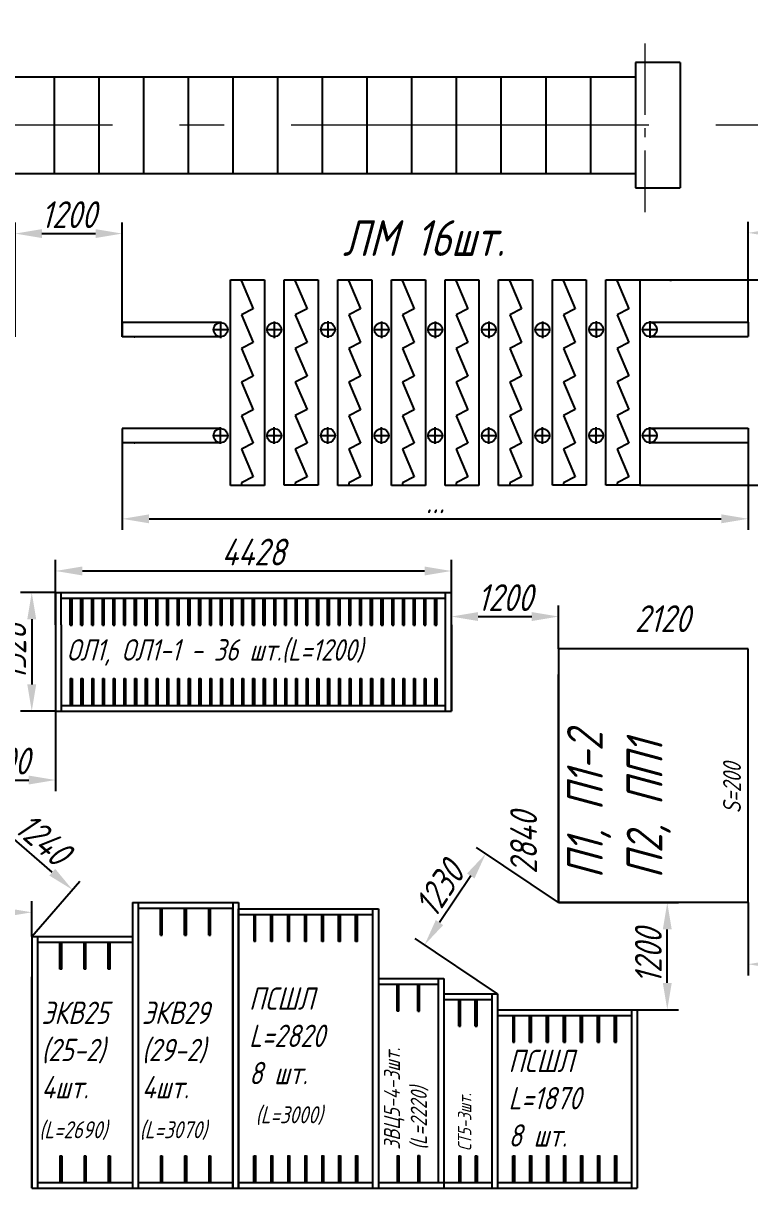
# Model space of a CAD drawing. Header units: millimetres. Extents: x -80926 to 207199, y -554506 to -32322.
# Drawn here: x -9401 to -1278, y -128853 to -115732 of the extents above; entities that cross this region are included whole.
import ezdxf

# ---------------------------------------------------------------- set-up
doc = ezdxf.new("R2010")
doc.units = ezdxf.units.MM
doc.linetypes.add('GOST2.303 6', pattern=[12, 8, -1.5, 1, -1.5])
doc.layers.add('CENTER', color=10, linetype='GOST2.303 6', lineweight=15)
doc.styles.add('GOST 2.304', font='CS_Gost2304.shx', dxfattribs={"oblique": 15})
doc.dimstyles.new('GOST', dxfattribs={"dimscale": 0, "dimtxt": 3, "dimasz": 3, "dimexe": 1.25, "dimexo": 0, "dimtad": 1, "dimtoh": 1, "dimdec": 3, "dimtxsty": 'GOST 2.304', "dimcen": 5, "dimadec": 3, "dimazin": 2, "dimtfac": 0.75, "dimtdec": 4, "dimtmove": 1, "dimatfit": 3, "dimfxl": 0, "dimtolj": 1, "dimarcsym": 0})

# ---------------------------------------------------------------- blocks, each defined once
blk = doc.blocks.new('*D49')
at = {"color": 0, "lineweight": -2}
for p, q in [((-9495, -119239), (-9495, -117959)), ((-9195, -118084), (-8595, -118084)), ((-8295, -119239), (-8295, -117959))]:
    blk.add_line(p, q, dxfattribs=at)
at = {"color": 0}
for points in [[(-9195, -118034), (-9195, -118134), (-9495, -118084)], [(-8595, -118034), (-8595, -118134), (-8295, -118084)]]:
    blk.add_solid(points, dxfattribs=at)
at = {"layer": 'Defpoints', "color": 0}
for p in [(-8295, -118084), (-9495, -119239), (-8295, -119239)]:
    blk.add_point(p, dxfattribs=at)
at = {"color": 0, "insert": (-8895, -117872), "char_height": 300, "attachment_point": 5, "style": 'GOST 2.304'}
blk.add_mtext('\\A1;1200', dxfattribs=at)
blk = doc.blocks.new('*D67')
at = {"color": 0, "lineweight": -2}
for p, q in [((-1294, -125573), (-1294, -126388)), ((-94, -126045), (-94, -126388)), ((-994, -126263), (-394, -126263))]:
    blk.add_line(p, q, dxfattribs=at)
at = {"color": 0}
for points in [[(-994, -126213), (-994, -126313), (-1294, -126263)], [(-394, -126213), (-394, -126313), (-94, -126263)]]:
    blk.add_solid(points, dxfattribs=at)
at = {"layer": 'Defpoints', "color": 0}
for p in [(-1294, -125573), (-94, -126045), (-94, -126263)]:
    blk.add_point(p, dxfattribs=at)
at = {"color": 0, "insert": (-694, -126050), "char_height": 300, "attachment_point": 5, "style": 'GOST 2.304'}
blk.add_mtext('\\A1;1200', dxfattribs=at)
blk = doc.blocks.new('*D68')
at = {"color": 0, "lineweight": -2}
for p, q in [((-1294, -119077), (-1294, -117951)), ((-94, -119221), (-94, -117951)), ((-994, -118076), (-394, -118076))]:
    blk.add_line(p, q, dxfattribs=at)
at = {"color": 0}
for points in [[(-994, -118026), (-994, -118126), (-1294, -118076)], [(-394, -118026), (-394, -118126), (-94, -118076)]]:
    blk.add_solid(points, dxfattribs=at)
at = {"layer": 'Defpoints', "color": 0}
for p in [(-94, -118076), (-1294, -119077), (-94, -119221)]:
    blk.add_point(p, dxfattribs=at)
at = {"color": 0, "insert": (-694, -117863), "char_height": 300, "attachment_point": 5, "style": 'GOST 2.304'}
blk.add_mtext('\\A1;1200', dxfattribs=at)
blk = doc.blocks.new('*D75')
at = {"color": 0, "lineweight": -2}
for p, q in [((-4614, -123430), (-4614, -122246)), ((-3414, -122733), (-3414, -122246)), ((-4314, -122371), (-3714, -122371))]:
    blk.add_line(p, q, dxfattribs=at)
at = {"color": 0}
for points in [[(-4314, -122321), (-4314, -122421), (-4614, -122371)], [(-3714, -122321), (-3714, -122421), (-3414, -122371)]]:
    blk.add_solid(points, dxfattribs=at)
at = {"layer": 'Defpoints', "color": 0}
for p in [(-3414, -122371), (-3414, -122733), (-4614, -123430)]:
    blk.add_point(p, dxfattribs=at)
at = {"color": 0, "insert": (-4014, -122159), "char_height": 300, "attachment_point": 5, "style": 'GOST 2.304'}
blk.add_mtext('\\A1;1200', dxfattribs=at)
blk = doc.blocks.new('*D82')
at = {"color": 0, "lineweight": -2}
for p, q in [((-10242, -122102), (-10242, -124326)), ((-9042, -122102), (-9042, -124326)), ((-9942, -124201), (-9342, -124201))]:
    blk.add_line(p, q, dxfattribs=at)
at = {"color": 0}
for points in [[(-9942, -124151), (-9942, -124251), (-10242, -124201)], [(-9342, -124151), (-9342, -124251), (-9042, -124201)]]:
    blk.add_solid(points, dxfattribs=at)
at = {"layer": 'Defpoints', "color": 0}
for p in [(-10242, -122102), (-9042, -122102), (-9042, -124201)]:
    blk.add_point(p, dxfattribs=at)
at = {"color": 0, "insert": (-9642, -123989), "char_height": 300, "attachment_point": 5, "style": 'GOST 2.304'}
blk.add_mtext('\\A1;1200', dxfattribs=at)
blk = doc.blocks.new('*D84')
at = {"color": 0, "lineweight": -2}
for p, q in [((-10677, -126303), (-10677, -125557)), ((-9307, -125953), (-9307, -125557)), ((-9607, -125682), (-10377, -125682))]:
    blk.add_line(p, q, dxfattribs=at)
at = {"color": 0}
for points in [[(-10377, -125632), (-10377, -125732), (-10677, -125682)], [(-9607, -125632), (-9607, -125732), (-9307, -125682)]]:
    blk.add_solid(points, dxfattribs=at)
at = {"layer": 'Defpoints', "color": 0}
for p in [(-10677, -125682), (-9307, -125953), (-10677, -126303)]:
    blk.add_point(p, dxfattribs=at)
at = {"color": 0, "insert": (-9992, -125469), "char_height": 300, "attachment_point": 5, "style": 'GOST 2.304'}
blk.add_mtext('\\A1;1370', dxfattribs=at)
blk = doc.blocks.new('*D85')
at = {"color": 0, "lineweight": -2}
for p, q in [((-2504, -118601), (-653, -118601)), ((-778, -118901), (-778, -120601)), ((-2504, -120901), (-653, -120901))]:
    blk.add_line(p, q, dxfattribs=at)
at = {"color": 0}
for points in [[(-828, -118901), (-728, -118901), (-778, -118601)], [(-828, -120601), (-728, -120601), (-778, -120901)]]:
    blk.add_solid(points, dxfattribs=at)
at = {"layer": 'Defpoints', "color": 0}
for p in [(-2504, -118601), (-2504, -120901), (-778, -120901)]:
    blk.add_point(p, dxfattribs=at)
at = {"color": 0, "insert": (-991, -119751), "char_height": 300, "attachment_point": 5, "rotation": 90, "style": 'GOST 2.304'}
blk.add_mtext('\\A1;...', dxfattribs=at)
blk = doc.blocks.new('*D86')
at = {"color": 0, "lineweight": -2}
for p, q in [((-8295, -120425), (-8295, -121402)), ((-1294, -120425), (-1294, -121402)), ((-7995, -121277), (-1594, -121277))]:
    blk.add_line(p, q, dxfattribs=at)
at = {"color": 0}
for points in [[(-7995, -121227), (-7995, -121327), (-8295, -121277)], [(-1594, -121227), (-1594, -121327), (-1294, -121277)]]:
    blk.add_solid(points, dxfattribs=at)
at = {"layer": 'Defpoints', "color": 0}
for p in [(-8295, -120425), (-1294, -120425), (-1294, -121277)]:
    blk.add_point(p, dxfattribs=at)
at = {"color": 0, "insert": (-4795, -121064), "char_height": 300, "attachment_point": 5, "style": 'GOST 2.304'}
blk.add_mtext('\\A1;...', dxfattribs=at)
blk = doc.blocks.new('*D89')
at = {"color": 0, "lineweight": -2}
for p, q in [((-2534, -125573), (-2073, -125573)), ((-2198, -126473), (-2198, -125873)), ((-2534, -126773), (-2073, -126773))]:
    blk.add_line(p, q, dxfattribs=at)
at = {"color": 0}
for points in [[(-2248, -125873), (-2148, -125873), (-2198, -125573)], [(-2248, -126473), (-2148, -126473), (-2198, -126773)]]:
    blk.add_solid(points, dxfattribs=at)
at = {"layer": 'Defpoints', "color": 0}
for p in [(-2534, -125573), (-2198, -125573), (-2534, -126773)]:
    blk.add_point(p, dxfattribs=at)
at = {"color": 0, "insert": (-2410, -126173), "char_height": 300, "attachment_point": 5, "rotation": 90, "style": 'GOST 2.304'}
blk.add_mtext('\\A1;1200', dxfattribs=at)
blk = doc.blocks.new('*D90')
at = {"color": 0, "lineweight": -2}
for p, q in [((-3414, -125573), (-4333, -124956)), ((-4396, -125275), (-4746, -125797)), ((-4098, -126593), (-5017, -125976))]:
    blk.add_line(p, q, dxfattribs=at)
at = {"color": 0}
for points in [[(-4438, -125247), (-4355, -125303), (-4229, -125026)], [(-4788, -125769), (-4705, -125825), (-4913, -126046)]]:
    blk.add_solid(points, dxfattribs=at)
at = {"layer": 'Defpoints', "color": 0}
for p in [(-3414, -125573), (-4913, -126046), (-4098, -126593)]:
    blk.add_point(p, dxfattribs=at)
at = {"color": 0, "insert": (-4748, -125417), "char_height": 300, "attachment_point": 5, "rotation": 56.1547, "style": 'GOST 2.304'}
blk.add_mtext('\\A1;1230', dxfattribs=at)
blk = doc.blocks.new('*D102')
at = {"color": 0, "lineweight": -2}
for p, q in [((-10242, -125140), (-9705, -124523)), ((-9079, -125233), (-9561, -124814)), ((-9307, -125953), (-8770, -125335))]:
    blk.add_line(p, q, dxfattribs=at)
at = {"color": 0}
for points in [[(-9528, -124776), (-9594, -124852), (-9787, -124617)], [(-9046, -125195), (-9111, -125271), (-8852, -125430)]]:
    blk.add_solid(points, dxfattribs=at)
at = {"layer": 'Defpoints', "color": 0}
for p in [(-9787, -124617), (-10242, -125140), (-9307, -125953)]:
    blk.add_point(p, dxfattribs=at)
at = {"color": 0, "insert": (-9180, -124863), "char_height": 300, "attachment_point": 5, "rotation": 319.0112, "style": 'GOST 2.304'}
blk.add_mtext('\\A1;1240', dxfattribs=at)
blk = doc.blocks.new('*D103')
at = {"color": 0, "lineweight": -2}
for p, q in [((-9042, -122102), (-9433, -122102)), ((-9308, -122402), (-9308, -123130)), ((-9042, -123430), (-9433, -123430))]:
    blk.add_line(p, q, dxfattribs=at)
at = {"color": 0}
for points in [[(-9358, -122402), (-9258, -122402), (-9308, -122102)], [(-9358, -123130), (-9258, -123130), (-9308, -123430)]]:
    blk.add_solid(points, dxfattribs=at)
at = {"layer": 'Defpoints', "color": 0}
for p in [(-9042, -122102), (-9308, -123430), (-9042, -123430)]:
    blk.add_point(p, dxfattribs=at)
at = {"color": 0, "insert": (-9520, -122766), "char_height": 300, "attachment_point": 5, "rotation": 90, "style": 'GOST 2.304'}
blk.add_mtext('\\A1;1328', dxfattribs=at)
blk = doc.blocks.new('*D104')
at = {"color": 0, "lineweight": -2}
for p, q in [((-9042, -122102), (-9042, -121736)), ((-4614, -122102), (-4614, -121736)), ((-8742, -121861), (-4914, -121861))]:
    blk.add_line(p, q, dxfattribs=at)
at = {"color": 0}
for points in [[(-8742, -121811), (-8742, -121911), (-9042, -121861)], [(-4914, -121811), (-4914, -121911), (-4614, -121861)]]:
    blk.add_solid(points, dxfattribs=at)
at = {"layer": 'Defpoints', "color": 0}
for p in [(-4614, -121861), (-9042, -122102), (-4614, -122102)]:
    blk.add_point(p, dxfattribs=at)
at = {"color": 0, "insert": (-6828, -121649), "char_height": 300, "attachment_point": 5, "style": 'GOST 2.304'}
blk.add_mtext('\\A1;4428', dxfattribs=at)

msp = doc.modelspace()

# ---------------------------------------------------------------- linework, layer by layer
for p, q in [((-2054.6742, -116170.6616), (-2554.6742, -116170.6616)), ((-2554.6742, -116170.6616), (-2554.6742, -117570.6616)), ((-2054.6742, -116170.6616), (-2054.6742, -117570.6616)), ((-14054.6742, -116328.6141), (-2554.6742, -116328.6141)), ((-9054.6742, -117412.7091), (-9054.6742, -116328.6141)), ((-8554.6742, -117412.7091), (-8554.6742, -116328.6141)), ((-8054.6742, -117412.7091), (-8054.6742, -116328.6141)), ((-7554.6742, -117412.7091), (-7554.6742, -116328.6141)), ((-7054.6742, -117412.7091), (-7054.6742, -116328.6141)), ((-6554.6742, -117412.7091), (-6554.6742, -116328.6141)), ((-6054.6742, -117412.7091), (-6054.6742, -116328.6141)), ((-5554.6742, -117412.7091), (-5554.6742, -116328.6141)), ((-5054.6742, -117412.7091), (-5054.6742, -116328.6141)), ((-4554.6742, -117412.7091), (-4554.6742, -116328.6141)), ((-4054.6742, -117412.7091), (-4054.6742, -116328.6141)), ((-3554.6742, -117412.7091), (-3554.6742, -116328.6141)), ((-3054.6742, -117412.7091), (-3054.6742, -116328.6141)), ((-14054.6742, -117412.7091), (-2554.6742, -117412.7091)), ((-2554.6742, -117570.6616), (-2054.6742, -117570.6616)), ((-7085.4525, -118602.1993), (-6705.4525, -118602.1993)), ((-7085.4525, -120902.1993), (-7085.4525, -118602.1993)), ((-6961.4525, -118617.8389), (-6961.4525, -118602.1993)), ((-6705.4525, -118602.1993), (-6705.4525, -120902.1993)), ((-6484.5633, -118601.4305), (-6104.5633, -118601.4305)), ((-6484.5633, -120901.4305), (-6484.5633, -118601.4305)), ((-6360.5633, -118617.07), (-6360.5633, -118601.4305)), ((-6104.5633, -118601.4305), (-6104.5633, -120901.4305)), ((-5884.5633, -118602.1993), (-5504.5633, -118602.1993)), ((-5884.5633, -120902.1993), (-5884.5633, -118602.1993)), ((-5760.5633, -118617.8389), (-5760.5633, -118602.1993)), ((-5504.5633, -118602.1993), (-5504.5633, -120902.1993)), ((-5284.5633, -118602.1993), (-4904.5633, -118602.1993)), ((-5284.5633, -120902.1993), (-5284.5633, -118602.1993)), ((-5160.5633, -118617.8389), (-5160.5633, -118602.1993)), ((-4904.5633, -118602.1993), (-4904.5633, -120902.1993)), ((-4684.5633, -118602.1993), (-4304.5633, -118602.1993)), ((-4684.5633, -120902.1993), (-4684.5633, -118602.1993)), ((-4560.5633, -118617.8389), (-4560.5633, -118602.1993)), ((-4304.5633, -118602.1993), (-4304.5633, -120902.1993)), ((-4084.5633, -118602.1993), (-3704.5633, -118602.1993)), ((-4084.5633, -120902.1993), (-4084.5633, -118602.1993)), ((-3960.5633, -118617.8389), (-3960.5633, -118602.1993)), ((-3704.5633, -118602.1993), (-3704.5633, -120902.1993)), ((-3483.6742, -118601.4305), (-3103.6742, -118601.4305)), ((-3483.6742, -120901.4305), (-3483.6742, -118601.4305)), ((-3359.6742, -118617.07), (-3359.6742, -118601.4305)), ((-3103.6742, -118601.4305), (-3103.6742, -120901.4305)), ((-2883.6742, -118600.6616), (-2503.6742, -118600.6616)), ((-2883.6742, -120900.6616), (-2883.6742, -118600.6616)), ((-2759.6742, -118616.3012), (-2759.6742, -118600.6616)), ((-2503.6742, -118600.6616), (-2503.6742, -120900.6616)), ((-2158.7851, -118615.5323), (-2158.7851, -118599.8928)), ((-6961.4525, -118617.8389), (-6829.4525, -118926.9683)), ((-6360.5633, -118617.07), (-6228.5633, -118926.1995)), ((-5760.5633, -118617.8389), (-5628.5633, -118926.9683)), ((-5160.5633, -118617.8389), (-5028.5633, -118926.9683)), ((-4560.5633, -118617.8389), (-4428.5633, -118926.9683)), ((-3960.5633, -118617.8389), (-3828.5633, -118926.9683)), ((-3359.6742, -118617.07), (-3227.6742, -118926.1995)), ((-2759.6742, -118616.3012), (-2627.6742, -118925.4306)), ((-6829.4525, -118926.9683), (-6961.4525, -118994.0529)), ((-6961.4525, -118994.0529), (-6829.4525, -119303.1823)), ((-6228.5633, -118926.1995), (-6360.5633, -118993.2841)), ((-6360.5633, -118993.2841), (-6228.5633, -119302.4135)), ((-5628.5633, -118926.9683), (-5760.5633, -118994.0529)), ((-5760.5633, -118994.0529), (-5628.5633, -119303.1823)), ((-5028.5633, -118926.9683), (-5160.5633, -118994.0529)), ((-5160.5633, -118994.0529), (-5028.5633, -119303.1823)), ((-4428.5633, -118926.9683), (-4560.5633, -118994.0529)), ((-4560.5633, -118994.0529), (-4428.5633, -119303.1823)), ((-3828.5633, -118926.9683), (-3960.5633, -118994.0529)), ((-3960.5633, -118994.0529), (-3828.5633, -119303.1823)), ((-3227.6742, -118926.1995), (-3359.6742, -118993.2841)), ((-3359.6742, -118993.2841), (-3227.6742, -119302.4135)), ((-2627.6742, -118925.4306), (-2759.6742, -118992.5152)), ((-2759.6742, -118992.5152), (-2627.6742, -119301.6446)), ((-8295.4525, -119077.4166), (-8295.4525, -119237.4166)), ((-8295.4525, -119078.9543), (-8295.4525, -119238.9543)), ((-7195.4525, -119078.9543), (-8295.4525, -119078.9543)), ((-7195.4525, -119066.3593), (-7195.4525, -119253.087)), ((-6595.4525, -119066.3593), (-6595.4525, -119253.087)), ((-5994.5633, -119065.5905), (-5994.5633, -119252.3182)), ((-5394.5633, -119066.3593), (-5394.5633, -119253.087)), ((-4794.5633, -119066.3593), (-4794.5633, -119253.087)), ((-4194.5633, -119066.3593), (-4194.5633, -119253.087)), ((-3594.5633, -119066.3593), (-3594.5633, -119253.087)), ((-2993.6742, -119065.5905), (-2993.6742, -119252.3182)), ((-2393.6742, -119064.8216), (-2393.6742, -119251.5493)), ((-2393.6742, -119077.4166), (-1293.6742, -119077.4166)), ((-1293.6742, -119077.4166), (-1293.6742, -119237.4166)), ((-7195.4525, -119238.9543), (-8295.4525, -119238.9543)), ((-7283.8042, -119158.9543), (-7105.3225, -119158.9543)), ((-6683.8042, -119158.9543), (-6505.3225, -119158.9543)), ((-6082.9151, -119158.1855), (-5904.4333, -119158.1855)), ((-5482.9151, -119158.9543), (-5304.4333, -119158.9543)), ((-4882.9151, -119158.9543), (-4704.4333, -119158.9543)), ((-4282.9151, -119158.9543), (-4104.4333, -119158.9543)), ((-3682.9151, -119158.9543), (-3504.4333, -119158.9543)), ((-3082.0259, -119158.1855), (-2903.5442, -119158.1855)), ((-2482.0259, -119157.4166), (-2303.5442, -119157.4166)), ((-2393.6742, -119237.4166), (-1293.6742, -119237.4166)), ((-6829.4525, -119303.1823), (-6961.4525, -119370.2669)), ((-6961.4525, -119370.2669), (-6829.4525, -119679.3964)), ((-6228.5633, -119302.4135), (-6360.5633, -119369.4981)), ((-6360.5633, -119369.4981), (-6228.5633, -119678.6275)), ((-5628.5633, -119303.1823), (-5760.5633, -119370.2669)), ((-5760.5633, -119370.2669), (-5628.5633, -119679.3964)), ((-5028.5633, -119303.1823), (-5160.5633, -119370.2669)), ((-5160.5633, -119370.2669), (-5028.5633, -119679.3964)), ((-4428.5633, -119303.1823), (-4560.5633, -119370.2669)), ((-4560.5633, -119370.2669), (-4428.5633, -119679.3964)), ((-3828.5633, -119303.1823), (-3960.5633, -119370.2669)), ((-3960.5633, -119370.2669), (-3828.5633, -119679.3964)), ((-3227.6742, -119302.4135), (-3359.6742, -119369.4981)), ((-3359.6742, -119369.4981), (-3227.6742, -119678.6275)), ((-2627.6742, -119301.6446), (-2759.6742, -119368.7292)), ((-2759.6742, -119368.7292), (-2627.6742, -119677.8587)), ((-6829.4525, -119679.3964), (-6961.4525, -119746.481)), ((-6961.4525, -119746.481), (-6829.4525, -120055.6104)), ((-6228.5633, -119678.6275), (-6360.5633, -119745.7121)), ((-6360.5633, -119745.7121), (-6228.5633, -120054.8415)), ((-5628.5633, -119679.3964), (-5760.5633, -119746.481)), ((-5760.5633, -119746.481), (-5628.5633, -120055.6104)), ((-5028.5633, -119679.3964), (-5160.5633, -119746.481)), ((-5160.5633, -119746.481), (-5028.5633, -120055.6104)), ((-4428.5633, -119679.3964), (-4560.5633, -119746.481)), ((-4560.5633, -119746.481), (-4428.5633, -120055.6104)), ((-3828.5633, -119679.3964), (-3960.5633, -119746.481)), ((-3960.5633, -119746.481), (-3828.5633, -120055.6104)), ((-3227.6742, -119678.6275), (-3359.6742, -119745.7121)), ((-3359.6742, -119745.7121), (-3227.6742, -120054.8415)), ((-2627.6742, -119677.8587), (-2759.6742, -119744.9433)), ((-2759.6742, -119744.9433), (-2627.6742, -120054.0727)), ((-6829.4525, -120055.6104), (-6961.4525, -120122.695)), ((-6228.5633, -120054.8415), (-6360.5633, -120121.9261)), ((-5628.5633, -120055.6104), (-5760.5633, -120122.695)), ((-5028.5633, -120055.6104), (-5160.5633, -120122.695)), ((-4428.5633, -120055.6104), (-4560.5633, -120122.695)), ((-3828.5633, -120055.6104), (-3960.5633, -120122.695)), ((-3227.6742, -120054.8415), (-3359.6742, -120121.9261)), ((-2627.6742, -120054.0727), (-2759.6742, -120121.1573)), ((-6961.4525, -120122.695), (-6829.4525, -120431.8244)), ((-6360.5633, -120121.9261), (-6228.5633, -120431.0556)), ((-5760.5633, -120122.695), (-5628.5633, -120431.8244)), ((-5160.5633, -120122.695), (-5028.5633, -120431.8244)), ((-4560.5633, -120122.695), (-4428.5633, -120431.8244)), ((-3960.5633, -120122.695), (-3828.5633, -120431.8244)), ((-3359.6742, -120121.9261), (-3227.6742, -120431.0556)), ((-2759.6742, -120121.1573), (-2627.6742, -120430.2867)), ((-7195.4525, -120265.4443), (-8295.4525, -120265.4443)), ((-8295.4525, -120265.4443), (-8295.4525, -120425.4443)), ((-7195.4525, -120438.0393), (-7195.4525, -120251.3116)), ((-6595.4525, -120438.0393), (-6595.4525, -120251.3116)), ((-5994.5633, -120437.2705), (-5994.5633, -120250.5427)), ((-5394.5633, -120438.0393), (-5394.5633, -120251.3116)), ((-4794.5633, -120438.0393), (-4794.5633, -120251.3116)), ((-4194.5633, -120438.0393), (-4194.5633, -120251.3116)), ((-3594.5633, -120438.0393), (-3594.5633, -120251.3116)), ((-2993.6742, -120437.2705), (-2993.6742, -120250.5427)), ((-2393.6742, -120436.5016), (-2393.6742, -120249.7739)), ((-2393.6742, -120263.9066), (-1293.6742, -120263.9066)), ((-1293.6742, -120263.9066), (-1293.6742, -120423.9066)), ((-7195.4525, -120425.4443), (-8295.4525, -120425.4443)), ((-7283.8042, -120345.4443), (-7105.3225, -120345.4443)), ((-6829.4525, -120431.8244), (-6961.4525, -120498.909)), ((-6683.8042, -120345.4443), (-6505.3225, -120345.4443)), ((-6228.5633, -120431.0556), (-6360.5633, -120498.1402)), ((-6082.9151, -120344.6754), (-5904.4333, -120344.6754)), ((-5628.5633, -120431.8244), (-5760.5633, -120498.909)), ((-5482.9151, -120345.4443), (-5304.4333, -120345.4443)), ((-5028.5633, -120431.8244), (-5160.5633, -120498.909)), ((-4882.9151, -120345.4443), (-4704.4333, -120345.4443)), ((-4428.5633, -120431.8244), (-4560.5633, -120498.909)), ((-4282.9151, -120345.4443), (-4104.4333, -120345.4443)), ((-3828.5633, -120431.8244), (-3960.5633, -120498.909)), ((-3682.9151, -120345.4443), (-3504.4333, -120345.4443)), ((-3227.6742, -120431.0556), (-3359.6742, -120498.1402)), ((-3082.0259, -120344.6754), (-2903.5442, -120344.6754)), ((-2627.6742, -120430.2867), (-2759.6742, -120497.3713)), ((-2482.0259, -120343.9066), (-2303.5442, -120343.9066)), ((-2393.6742, -120423.9066), (-1293.6742, -120423.9066)), ((-6961.4525, -120498.909), (-6829.4525, -120808.0384)), ((-6360.5633, -120498.1402), (-6228.5633, -120807.2696)), ((-5760.5633, -120498.909), (-5628.5633, -120808.0384)), ((-5160.5633, -120498.909), (-5028.5633, -120808.0384)), ((-4560.5633, -120498.909), (-4428.5633, -120808.0384)), ((-3960.5633, -120498.909), (-3828.5633, -120808.0384)), ((-3359.6742, -120498.1402), (-3227.6742, -120807.2696)), ((-2759.6742, -120497.3713), (-2627.6742, -120806.5007)), ((-6829.4525, -120808.0384), (-6961.4525, -120875.123)), ((-6228.5633, -120807.2696), (-6360.5633, -120874.3542)), ((-5628.5633, -120808.0384), (-5760.5633, -120875.123)), ((-5028.5633, -120808.0384), (-5160.5633, -120875.123)), ((-4428.5633, -120808.0384), (-4560.5633, -120875.123)), ((-3828.5633, -120808.0384), (-3960.5633, -120875.123)), ((-3227.6742, -120807.2696), (-3359.6742, -120874.3542)), ((-2627.6742, -120806.5007), (-2759.6742, -120873.5853)), ((-6705.4525, -120902.1993), (-7085.4525, -120902.1993)), ((-6961.4525, -120875.123), (-6961.4525, -120902.1993)), ((-6104.5633, -120901.4305), (-6484.5633, -120901.4305)), ((-6360.5633, -120874.3542), (-6360.5633, -120901.4305)), ((-5504.5633, -120902.1993), (-5884.5633, -120902.1993)), ((-5760.5633, -120875.123), (-5760.5633, -120902.1993)), ((-4904.5633, -120902.1993), (-5284.5633, -120902.1993)), ((-5160.5633, -120875.123), (-5160.5633, -120902.1993)), ((-4304.5633, -120902.1993), (-4684.5633, -120902.1993)), ((-4560.5633, -120875.123), (-4560.5633, -120902.1993)), ((-3704.5633, -120902.1993), (-4084.5633, -120902.1993)), ((-3960.5633, -120875.123), (-3960.5633, -120902.1993)), ((-3103.6742, -120901.4305), (-3483.6742, -120901.4305)), ((-3359.6742, -120874.3542), (-3359.6742, -120901.4305)), ((-2503.6742, -120900.6616), (-2883.6742, -120900.6616)), ((-2759.6742, -120873.5853), (-2759.6742, -120900.6616)), ((-9041.6742, -122102.1993), (-4613.6742, -122102.1993)), ((-9041.6742, -122465.5963), (-9041.6742, -122102.1993)), ((-8977.6742, -122465.5963), (-8977.6742, -122102.1993)), ((-4677.6742, -123430.1993), (-4677.6742, -122102.1993)), ((-4613.6742, -122465.5963), (-4613.6742, -122102.1993)), ((-8977.6742, -122166.1993), (-4677.6742, -122166.1993)), ((-8877.6742, -122466.8023), (-8877.6742, -122166.8023)), ((-8857.6742, -122466.8023), (-8857.6742, -122166.8023)), ((-8757.6742, -122467.4054), (-8757.6742, -122167.4054)), ((-8737.6742, -122467.4054), (-8737.6742, -122167.4054)), ((-8637.6742, -122466.8023), (-8637.6742, -122166.8023)), ((-8617.6742, -122466.8023), (-8617.6742, -122166.8023)), ((-8517.6742, -122467.4054), (-8517.6742, -122167.4054)), ((-8497.6742, -122467.4054), (-8497.6742, -122167.4054)), ((-8397.6742, -122467.4054), (-8397.6742, -122167.4054)), ((-8377.6742, -122467.4054), (-8377.6742, -122167.4054)), ((-8277.6742, -122467.4054), (-8277.6742, -122167.4054)), ((-8257.6742, -122467.4054), (-8257.6742, -122167.4054)), ((-8157.6742, -122467.4054), (-8157.6742, -122167.4054)), ((-8137.6742, -122467.4054), (-8137.6742, -122167.4054)), ((-8037.6742, -122468.0084), (-8037.6742, -122168.0084)), ((-8017.6742, -122468.0084), (-8017.6742, -122168.0084)), ((-7917.6742, -122467.4054), (-7917.6742, -122167.4054)), ((-7897.6742, -122467.4054), (-7897.6742, -122167.4054)), ((-7797.6742, -122467.4054), (-7797.6742, -122167.4054)), ((-7777.6742, -122467.4054), (-7777.6742, -122167.4054)), ((-7677.6742, -122468.0084), (-7677.6742, -122168.0084)), ((-7657.6742, -122468.0084), (-7657.6742, -122168.0084)), ((-7557.6742, -122467.4054), (-7557.6742, -122167.4054)), ((-7537.6742, -122467.4054), (-7537.6742, -122167.4054)), ((-7437.6742, -122468.0084), (-7437.6742, -122168.0084)), ((-7417.6742, -122468.0084), (-7417.6742, -122168.0084)), ((-7317.6742, -122468.6115), (-7317.6742, -122168.6115)), ((-7297.6742, -122468.6115), (-7297.6742, -122168.6115)), ((-7197.6742, -122467.4054), (-7197.6742, -122167.4054)), ((-7177.6742, -122467.4054), (-7177.6742, -122167.4054)), ((-7077.6742, -122467.4054), (-7077.6742, -122167.4054)), ((-7057.6742, -122467.4054), (-7057.6742, -122167.4054)), ((-6957.6742, -122467.4054), (-6957.6742, -122167.4054)), ((-6937.6742, -122467.4054), (-6937.6742, -122167.4054)), ((-6837.6742, -122467.4054), (-6837.6742, -122167.4054)), ((-6817.6742, -122467.4054), (-6817.6742, -122167.4054)), ((-6717.6742, -122467.4054), (-6717.6742, -122167.4054)), ((-6697.6742, -122467.4054), (-6697.6742, -122167.4054)), ((-6597.6742, -122467.4054), (-6597.6742, -122167.4054)), ((-6577.6742, -122467.4054), (-6577.6742, -122167.4054)), ((-6477.6742, -122467.4054), (-6477.6742, -122167.4054)), ((-6457.6742, -122467.4054), (-6457.6742, -122167.4054)), ((-6357.6742, -122467.4054), (-6357.6742, -122167.4054)), ((-6337.6742, -122467.4054), (-6337.6742, -122167.4054)), ((-6237.6742, -122467.4054), (-6237.6742, -122167.4054)), ((-6217.6742, -122467.4054), (-6217.6742, -122167.4054)), ((-6117.6742, -122468.0084), (-6117.6742, -122168.0084)), ((-6097.6742, -122468.0084), (-6097.6742, -122168.0084)), ((-5997.6742, -122468.6115), (-5997.6742, -122168.6115)), ((-5977.6742, -122468.6115), (-5977.6742, -122168.6115)), ((-5877.6742, -122467.4054), (-5877.6742, -122167.4054)), ((-5857.6742, -122467.4054), (-5857.6742, -122167.4054)), ((-5757.6742, -122468.0084), (-5757.6742, -122168.0084)), ((-5737.6742, -122468.0084), (-5737.6742, -122168.0084)), ((-5637.6742, -122467.4054), (-5637.6742, -122167.4054)), ((-5617.6742, -122467.4054), (-5617.6742, -122167.4054)), ((-5517.6742, -122467.4054), (-5517.6742, -122167.4054)), ((-5497.6742, -122467.4054), (-5497.6742, -122167.4054)), ((-5397.6742, -122468.0084), (-5397.6742, -122168.0084)), ((-5377.6742, -122468.0084), (-5377.6742, -122168.0084)), ((-5277.6742, -122467.4054), (-5277.6742, -122167.4054)), ((-5257.6742, -122467.4054), (-5257.6742, -122167.4054)), ((-5157.6742, -122468.0084), (-5157.6742, -122168.0084)), ((-5137.6742, -122468.0084), (-5137.6742, -122168.0084)), ((-5037.6742, -122467.4054), (-5037.6742, -122167.4054)), ((-5017.6742, -122467.4054), (-5017.6742, -122167.4054)), ((-4917.6742, -122467.4054), (-4917.6742, -122167.4054)), ((-4897.6742, -122467.4054), (-4897.6742, -122167.4054)), ((-4797.6742, -122467.4054), (-4797.6742, -122167.4054)), ((-4777.6742, -122467.4054), (-4777.6742, -122167.4054)), ((-9041.6742, -122465.5963), (-9041.6742, -123430.1993)), ((-8977.6742, -122465.5963), (-8977.6742, -123430.1993)), ((-8877.6742, -122466.1993), (-8857.6742, -122466.1993)), ((-8757.6742, -122466.8023), (-8737.6742, -122466.8023)), ((-8637.6742, -122466.1993), (-8617.6742, -122466.1993)), ((-8517.6742, -122466.8023), (-8497.6742, -122466.8023)), ((-8397.6742, -122466.8023), (-8377.6742, -122466.8023)), ((-8277.6742, -122466.8023), (-8257.6742, -122466.8023)), ((-8157.6742, -122466.8023), (-8137.6742, -122466.8023)), ((-8037.6742, -122467.4054), (-8017.6742, -122467.4054)), ((-7917.6742, -122466.8023), (-7897.6742, -122466.8023)), ((-7797.6742, -122466.8023), (-7777.6742, -122466.8023)), ((-7677.6742, -122467.4054), (-7657.6742, -122467.4054)), ((-7557.6742, -122466.8023), (-7537.6742, -122466.8023)), ((-7437.6742, -122467.4054), (-7417.6742, -122467.4054)), ((-7317.6742, -122468.0084), (-7297.6742, -122468.0084)), ((-7197.6742, -122466.8023), (-7177.6742, -122466.8023)), ((-7077.6742, -122466.8023), (-7057.6742, -122466.8023)), ((-6957.6742, -122466.8023), (-6937.6742, -122466.8023)), ((-6837.6742, -122466.8023), (-6817.6742, -122466.8023)), ((-6717.6742, -122466.8023), (-6697.6742, -122466.8023)), ((-6597.6742, -122466.8023), (-6577.6742, -122466.8023)), ((-6477.6742, -122466.8023), (-6457.6742, -122466.8023)), ((-6357.6742, -122466.8023), (-6337.6742, -122466.8023)), ((-6237.6742, -122466.8023), (-6217.6742, -122466.8023)), ((-6117.6742, -122467.4054), (-6097.6742, -122467.4054)), ((-5997.6742, -122468.0084), (-5977.6742, -122468.0084)), ((-5877.6742, -122466.8023), (-5857.6742, -122466.8023)), ((-5757.6742, -122467.4054), (-5737.6742, -122467.4054)), ((-5637.6742, -122466.8023), (-5617.6742, -122466.8023)), ((-5517.6742, -122466.8023), (-5497.6742, -122466.8023)), ((-5397.6742, -122467.4054), (-5377.6742, -122467.4054)), ((-5277.6742, -122466.8023), (-5257.6742, -122466.8023)), ((-5157.6742, -122467.4054), (-5137.6742, -122467.4054)), ((-5037.6742, -122466.8023), (-5017.6742, -122466.8023)), ((-4917.6742, -122466.8023), (-4897.6742, -122466.8023)), ((-4797.6742, -122466.8023), (-4777.6742, -122466.8023)), ((-4613.6742, -122465.5963), (-4613.6742, -123430.1993)), ((-3413.6742, -122732.6616), (-3413.6742, -125572.6616)), ((-1293.6742, -122732.6616), (-3413.6742, -122732.6616)), ((-1293.6742, -125572.6616), (-1293.6742, -122732.6616)), ((-8877.6742, -123065.5963), (-8877.6742, -123365.5963)), ((-8877.6742, -123066.1993), (-8857.6742, -123066.1993)), ((-8857.6742, -123065.5963), (-8857.6742, -123365.5963)), ((-8757.6742, -123064.9932), (-8757.6742, -123364.9932)), ((-8757.6742, -123065.5963), (-8737.6742, -123065.5963)), ((-8737.6742, -123064.9932), (-8737.6742, -123364.9932)), ((-8637.6742, -123065.5963), (-8637.6742, -123365.5963)), ((-8637.6742, -123066.1993), (-8617.6742, -123066.1993)), ((-8617.6742, -123065.5963), (-8617.6742, -123365.5963)), ((-8517.6742, -123064.9932), (-8517.6742, -123364.9932)), ((-8517.6742, -123065.5963), (-8497.6742, -123065.5963)), ((-8497.6742, -123064.9932), (-8497.6742, -123364.9932)), ((-8397.6742, -123064.9932), (-8397.6742, -123364.9932)), ((-8397.6742, -123065.5963), (-8377.6742, -123065.5963)), ((-8377.6742, -123064.9932), (-8377.6742, -123364.9932)), ((-8277.6742, -123064.9932), (-8277.6742, -123364.9932)), ((-8277.6742, -123065.5963), (-8257.6742, -123065.5963)), ((-8257.6742, -123064.9932), (-8257.6742, -123364.9932)), ((-8157.6742, -123064.9932), (-8157.6742, -123364.9932)), ((-8157.6742, -123065.5963), (-8137.6742, -123065.5963)), ((-8137.6742, -123064.9932), (-8137.6742, -123364.9932)), ((-8037.6742, -123064.3902), (-8037.6742, -123364.3902)), ((-8037.6742, -123064.9932), (-8017.6742, -123064.9932)), ((-8017.6742, -123064.3902), (-8017.6742, -123364.3902)), ((-7917.6742, -123064.9932), (-7917.6742, -123364.9932)), ((-7917.6742, -123065.5963), (-7897.6742, -123065.5963)), ((-7897.6742, -123064.9932), (-7897.6742, -123364.9932)), ((-7797.6742, -123064.9932), (-7797.6742, -123364.9932)), ((-7797.6742, -123065.5963), (-7777.6742, -123065.5963)), ((-7777.6742, -123064.9932), (-7777.6742, -123364.9932)), ((-7677.6742, -123064.3902), (-7677.6742, -123364.3902)), ((-7677.6742, -123064.9932), (-7657.6742, -123064.9932)), ((-7657.6742, -123064.3902), (-7657.6742, -123364.3902)), ((-7557.6742, -123064.9932), (-7557.6742, -123364.9932)), ((-7557.6742, -123065.5963), (-7537.6742, -123065.5963)), ((-7537.6742, -123064.9932), (-7537.6742, -123364.9932)), ((-7437.6742, -123064.3902), (-7437.6742, -123364.3902)), ((-7437.6742, -123064.9932), (-7417.6742, -123064.9932)), ((-7417.6742, -123064.3902), (-7417.6742, -123364.3902)), ((-7317.6742, -123063.7872), (-7317.6742, -123363.7872)), ((-7317.6742, -123064.3902), (-7297.6742, -123064.3902)), ((-7297.6742, -123063.7872), (-7297.6742, -123363.7872)), ((-7197.6742, -123064.9932), (-7197.6742, -123364.9932)), ((-7197.6742, -123065.5963), (-7177.6742, -123065.5963)), ((-7177.6742, -123064.9932), (-7177.6742, -123364.9932)), ((-7077.6742, -123064.9932), (-7077.6742, -123364.9932)), ((-7077.6742, -123065.5963), (-7057.6742, -123065.5963)), ((-7057.6742, -123064.9932), (-7057.6742, -123364.9932)), ((-6957.6742, -123064.9932), (-6957.6742, -123364.9932)), ((-6957.6742, -123065.5963), (-6937.6742, -123065.5963)), ((-6937.6742, -123064.9932), (-6937.6742, -123364.9932)), ((-6837.6742, -123064.9932), (-6837.6742, -123364.9932)), ((-6837.6742, -123065.5963), (-6817.6742, -123065.5963)), ((-6817.6742, -123064.9932), (-6817.6742, -123364.9932)), ((-6717.6742, -123064.9932), (-6717.6742, -123364.9932)), ((-6717.6742, -123065.5963), (-6697.6742, -123065.5963)), ((-6697.6742, -123064.9932), (-6697.6742, -123364.9932)), ((-6597.6742, -123064.9932), (-6597.6742, -123364.9932)), ((-6597.6742, -123065.5963), (-6577.6742, -123065.5963)), ((-6577.6742, -123064.9932), (-6577.6742, -123364.9932)), ((-6477.6742, -123064.9932), (-6477.6742, -123364.9932)), ((-6477.6742, -123065.5963), (-6457.6742, -123065.5963)), ((-6457.6742, -123064.9932), (-6457.6742, -123364.9932)), ((-6357.6742, -123064.9932), (-6357.6742, -123364.9932)), ((-6357.6742, -123065.5963), (-6337.6742, -123065.5963)), ((-6337.6742, -123064.9932), (-6337.6742, -123364.9932)), ((-6237.6742, -123064.9932), (-6237.6742, -123364.9932)), ((-6237.6742, -123065.5963), (-6217.6742, -123065.5963)), ((-6217.6742, -123064.9932), (-6217.6742, -123364.9932)), ((-6117.6742, -123064.3902), (-6117.6742, -123364.3902)), ((-6117.6742, -123064.9932), (-6097.6742, -123064.9932)), ((-6097.6742, -123064.3902), (-6097.6742, -123364.3902)), ((-5997.6742, -123063.7872), (-5997.6742, -123363.7872)), ((-5997.6742, -123064.3902), (-5977.6742, -123064.3902)), ((-5977.6742, -123063.7872), (-5977.6742, -123363.7872)), ((-5877.6742, -123064.9932), (-5877.6742, -123364.9932)), ((-5877.6742, -123065.5963), (-5857.6742, -123065.5963)), ((-5857.6742, -123064.9932), (-5857.6742, -123364.9932)), ((-5757.6742, -123064.3902), (-5757.6742, -123364.3902)), ((-5757.6742, -123064.9932), (-5737.6742, -123064.9932)), ((-5737.6742, -123064.3902), (-5737.6742, -123364.3902)), ((-5637.6742, -123064.9932), (-5637.6742, -123364.9932)), ((-5637.6742, -123065.5963), (-5617.6742, -123065.5963)), ((-5617.6742, -123064.9932), (-5617.6742, -123364.9932)), ((-5517.6742, -123064.9932), (-5517.6742, -123364.9932)), ((-5517.6742, -123065.5963), (-5497.6742, -123065.5963)), ((-5497.6742, -123064.9932), (-5497.6742, -123364.9932)), ((-5397.6742, -123064.3902), (-5397.6742, -123364.3902)), ((-5397.6742, -123064.9932), (-5377.6742, -123064.9932)), ((-5377.6742, -123064.3902), (-5377.6742, -123364.3902)), ((-5277.6742, -123064.9932), (-5277.6742, -123364.9932)), ((-5277.6742, -123065.5963), (-5257.6742, -123065.5963)), ((-5257.6742, -123064.9932), (-5257.6742, -123364.9932)), ((-5157.6742, -123064.3902), (-5157.6742, -123364.3902)), ((-5157.6742, -123064.9932), (-5137.6742, -123064.9932)), ((-5137.6742, -123064.3902), (-5137.6742, -123364.3902)), ((-5037.6742, -123064.9932), (-5037.6742, -123364.9932)), ((-5037.6742, -123065.5963), (-5017.6742, -123065.5963)), ((-5017.6742, -123064.9932), (-5017.6742, -123364.9932)), ((-4917.6742, -123064.9932), (-4917.6742, -123364.9932)), ((-4917.6742, -123065.5963), (-4897.6742, -123065.5963)), ((-4897.6742, -123064.9932), (-4897.6742, -123364.9932)), ((-4797.6742, -123064.9932), (-4797.6742, -123364.9932)), ((-4797.6742, -123065.5963), (-4777.6742, -123065.5963)), ((-4777.6742, -123064.9932), (-4777.6742, -123364.9932)), ((-3413.6742, -125572.6616), (-3413.6742, -123018.5099)), ((-9041.6742, -123430.1993), (-4613.6742, -123430.1993)), ((-8977.6742, -123366.1993), (-4677.6742, -123366.1993)), ((-8182.6742, -125572.6616), (-8182.6742, -128770.6616)), ((-8182.6742, -125572.6616), (-6994.6742, -125572.6616)), ((-8118.6742, -125572.6616), (-8118.6742, -128770.6616)), ((-8118.6742, -125636.6616), (-7058.6742, -125636.6616)), ((-7868.6742, -125936.6616), (-7868.6742, -125636.6616)), ((-7848.6742, -125936.6616), (-7848.6742, -125636.6616)), ((-7598.6742, -125936.6616), (-7598.6742, -125636.6616)), ((-7578.6742, -125936.6616), (-7578.6742, -125636.6616)), ((-7328.6742, -125936.6616), (-7328.6742, -125636.6616)), ((-7308.6742, -125936.6616), (-7308.6742, -125636.6616)), ((-7058.6742, -125572.6616), (-7058.6742, -128770.6616)), ((-7058.6742, -128770.6616), (-7058.6742, -125642.6616)), ((-6994.6742, -125572.6616), (-6994.6742, -128770.6616)), ((-6994.6742, -125642.6616), (-5430.6742, -125642.6616)), ((-6994.6742, -128770.6616), (-6994.6742, -125642.6616)), ((-5494.6742, -125642.6616), (-5494.6742, -128770.6616)), ((-5430.6742, -125642.6616), (-5430.6742, -128770.6616)), ((-1293.6742, -125572.6616), (-3413.6742, -125572.6616)), ((-3413.6742, -125572.6616), (-2368.7748, -125572.6616)), ((-6994.6742, -125706.6616), (-5494.6742, -125706.6616)), ((-6824.6742, -125706.6616), (-6824.6742, -126006.6616)), ((-6804.6742, -126007.2646), (-6804.6742, -125707.2646)), ((-6634.6742, -126007.2646), (-6634.6742, -125707.2646)), ((-6614.6742, -126007.2646), (-6614.6742, -125707.2646)), ((-6444.6742, -126007.2646), (-6444.6742, -125707.2646)), ((-6424.6742, -126007.2646), (-6424.6742, -125707.2646)), ((-6254.6742, -126007.2646), (-6254.6742, -125707.2646)), ((-6234.6742, -126007.2646), (-6234.6742, -125707.2646)), ((-6064.6742, -126007.2646), (-6064.6742, -125707.2646)), ((-6044.6742, -126007.2646), (-6044.6742, -125707.2646)), ((-5874.6742, -126007.2646), (-5874.6742, -125707.2646)), ((-5854.6742, -126007.2646), (-5854.6742, -125707.2646)), ((-5684.6742, -126007.2646), (-5684.6742, -125707.2646)), ((-5664.6742, -126007.2646), (-5664.6742, -125707.2646)), ((-9306.6742, -125952.6616), (-9306.6742, -128770.6616)), ((-9306.6742, -125952.6616), (-8182.6742, -125952.6616)), ((-9242.6742, -125952.6616), (-9242.6742, -128770.6616)), ((-8182.6742, -125952.6616), (-8182.6742, -128770.6616)), ((-8118.6742, -125952.6616), (-8118.6742, -128770.6616)), ((-7868.6742, -125936.0586), (-7848.6742, -125936.0586)), ((-7598.6742, -125936.0586), (-7578.6742, -125936.0586)), ((-7328.6742, -125936.0586), (-7308.6742, -125936.0586)), ((-9242.6742, -126016.6616), (-8182.6742, -126016.6616)), ((-8992.6742, -126316.6616), (-8992.6742, -126016.6616)), ((-8972.6742, -126316.6616), (-8972.6742, -126016.6616)), ((-8722.6742, -126316.6616), (-8722.6742, -126016.6616)), ((-8702.6742, -126316.6616), (-8702.6742, -126016.6616)), ((-8452.6742, -126316.6616), (-8452.6742, -126016.6616)), ((-8432.6742, -126316.6616), (-8432.6742, -126016.6616)), ((-6824.6742, -126006.6616), (-6804.6742, -126006.6616)), ((-6634.6742, -126006.6616), (-6614.6742, -126006.6616)), ((-6444.6742, -126006.6616), (-6424.6742, -126006.6616)), ((-6254.6742, -126006.6616), (-6234.6742, -126006.6616)), ((-6064.6742, -126006.6616), (-6044.6742, -126006.6616)), ((-5874.6742, -126006.6616), (-5854.6742, -126006.6616)), ((-5684.6742, -126006.6616), (-5664.6742, -126006.6616)), ((-8992.6742, -126316.0586), (-8972.6742, -126316.0586)), ((-8722.6742, -126316.0586), (-8702.6742, -126316.0586)), ((-8452.6742, -126316.0586), (-8432.6742, -126316.0586)), ((-9306.6742, -128770.6616), (-9306.6742, -126402.6616)), ((-5430.6742, -126422.6616), (-4696.6742, -126422.6616)), ((-5430.6742, -126486.6616), (-4760.6742, -126486.6616)), ((-5220.6742, -126787.2646), (-5220.6742, -126487.2646)), ((-5200.6742, -126787.2646), (-5200.6742, -126487.2646)), ((-4760.6742, -126422.6616), (-4760.6742, -128706.0586)), ((-4696.6742, -126422.6616), (-4696.6742, -128770.6616)), ((-4990.6742, -126787.8677), (-4990.6742, -126487.8677)), ((-4970.6742, -126787.8677), (-4970.6742, -126487.8677)), ((-4696.6742, -126592.6616), (-4097.6742, -126592.6616)), ((-4161.6742, -126592.6616), (-4161.6742, -128770.6616)), ((-4097.6742, -126592.6616), (-4097.6742, -128770.6616)), ((-4696.6742, -126656.6616), (-4161.6742, -126656.6616)), ((-4696.6742, -126656.6616), (-4161.6742, -126656.6616)), ((-4531.6742, -126956.6616), (-4531.6742, -126656.6616)), ((-4511.6742, -126956.6616), (-4511.6742, -126656.6616)), ((-4346.6742, -126956.6616), (-4346.6742, -126656.6616)), ((-4326.6742, -126956.6616), (-4326.6742, -126656.6616)), ((-5494.6742, -126772.6616), (-5494.6742, -128770.6616)), ((-5430.6742, -126772.6616), (-5430.6742, -128770.6616)), ((-5220.6742, -126786.6616), (-5200.6742, -126786.6616)), ((-4990.6742, -126787.2646), (-4970.6742, -126787.2646)), ((-4696.6742, -126772.6616), (-4696.6742, -128706.6616)), ((-4097.6742, -126772.6616), (-2533.6742, -126772.6616)), ((-4097.6742, -126836.6616), (-2597.6742, -126836.6616)), ((-3927.6742, -126836.6616), (-3927.6742, -127136.6616)), ((-3907.6742, -127137.2646), (-3907.6742, -126837.2646)), ((-3737.6742, -127137.2646), (-3737.6742, -126837.2646)), ((-3717.6742, -127137.2646), (-3717.6742, -126837.2646)), ((-3547.6742, -127137.2646), (-3547.6742, -126837.2646)), ((-3527.6742, -127137.2646), (-3527.6742, -126837.2646)), ((-3357.6742, -127137.2646), (-3357.6742, -126837.2646)), ((-3337.6742, -127137.2646), (-3337.6742, -126837.2646)), ((-3167.6742, -127137.2646), (-3167.6742, -126837.2646)), ((-3147.6742, -127137.2646), (-3147.6742, -126837.2646)), ((-2977.6742, -127137.2646), (-2977.6742, -126837.2646)), ((-2957.6742, -127137.2646), (-2957.6742, -126837.2646)), ((-2787.6742, -127137.2646), (-2787.6742, -126837.2646)), ((-2767.6742, -127137.2646), (-2767.6742, -126837.2646)), ((-2597.6742, -126772.6616), (-2597.6742, -128770.6616)), ((-2533.6742, -126772.6616), (-2533.6742, -128770.6616)), ((-4531.6742, -126956.0586), (-4511.6742, -126956.0586)), ((-4346.6742, -126956.0586), (-4326.6742, -126956.0586)), ((-3927.6742, -127136.6616), (-3907.6742, -127136.6616)), ((-3737.6742, -127136.6616), (-3717.6742, -127136.6616)), ((-3547.6742, -127136.6616), (-3527.6742, -127136.6616)), ((-3357.6742, -127136.6616), (-3337.6742, -127136.6616)), ((-3167.6742, -127136.6616), (-3147.6742, -127136.6616)), ((-2977.6742, -127136.6616), (-2957.6742, -127136.6616)), ((-2787.6742, -127136.6616), (-2767.6742, -127136.6616)), ((-2597.6742, -127092.6616), (-2597.6742, -128770.6616)), ((-2533.6742, -127092.6616), (-2533.6742, -128770.6616)), ((-8992.6742, -128406.6616), (-8992.6742, -128706.6616)), ((-8992.6742, -128407.2646), (-8972.6742, -128407.2646)), ((-8972.6742, -128406.6616), (-8972.6742, -128706.6616)), ((-8722.6742, -128406.6616), (-8722.6742, -128706.6616)), ((-8722.6742, -128407.2646), (-8702.6742, -128407.2646)), ((-8702.6742, -128406.6616), (-8702.6742, -128706.6616)), ((-8452.6742, -128406.6616), (-8452.6742, -128706.6616)), ((-8452.6742, -128407.2646), (-8432.6742, -128407.2646)), ((-8432.6742, -128406.6616), (-8432.6742, -128706.6616)), ((-7868.6742, -128406.6616), (-7868.6742, -128706.6616)), ((-7868.6742, -128407.2646), (-7848.6742, -128407.2646)), ((-7848.6742, -128406.6616), (-7848.6742, -128706.6616)), ((-7598.6742, -128406.6616), (-7598.6742, -128706.6616)), ((-7598.6742, -128407.2646), (-7578.6742, -128407.2646)), ((-7578.6742, -128406.6616), (-7578.6742, -128706.6616)), ((-7328.6742, -128406.6616), (-7328.6742, -128706.6616)), ((-7328.6742, -128407.2646), (-7308.6742, -128407.2646)), ((-7308.6742, -128406.6616), (-7308.6742, -128706.6616)), ((-6824.6742, -128706.6616), (-6824.6742, -128406.6616)), ((-6824.6742, -128406.6616), (-6804.6742, -128406.6616)), ((-6804.6742, -128406.0586), (-6804.6742, -128706.0586)), ((-6634.6742, -128406.0586), (-6634.6742, -128706.0586)), ((-6634.6742, -128406.6616), (-6614.6742, -128406.6616)), ((-6614.6742, -128406.0586), (-6614.6742, -128706.0586)), ((-6444.6742, -128406.0586), (-6444.6742, -128706.0586)), ((-6444.6742, -128406.6616), (-6424.6742, -128406.6616)), ((-6424.6742, -128406.0586), (-6424.6742, -128706.0586)), ((-6254.6742, -128406.0586), (-6254.6742, -128706.0586)), ((-6254.6742, -128406.6616), (-6234.6742, -128406.6616)), ((-6234.6742, -128406.0586), (-6234.6742, -128706.0586)), ((-6064.6742, -128406.0586), (-6064.6742, -128706.0586)), ((-6064.6742, -128406.6616), (-6044.6742, -128406.6616)), ((-6044.6742, -128406.0586), (-6044.6742, -128706.0586)), ((-5874.6742, -128406.0586), (-5874.6742, -128706.0586)), ((-5874.6742, -128406.6616), (-5854.6742, -128406.6616)), ((-5854.6742, -128406.0586), (-5854.6742, -128706.0586)), ((-5684.6742, -128406.0586), (-5684.6742, -128706.0586)), ((-5684.6742, -128406.6616), (-5664.6742, -128406.6616)), ((-5664.6742, -128406.0586), (-5664.6742, -128706.0586)), ((-5220.6742, -128406.0586), (-5220.6742, -128706.0586)), ((-5220.6742, -128406.6616), (-5200.6742, -128406.6616)), ((-5200.6742, -128406.0586), (-5200.6742, -128706.0586)), ((-4990.6742, -128405.4555), (-4990.6742, -128705.4555)), ((-4990.6742, -128406.0586), (-4970.6742, -128406.0586)), ((-4970.6742, -128405.4555), (-4970.6742, -128705.4555)), ((-4531.6742, -128406.6616), (-4531.6742, -128706.6616)), ((-4531.6742, -128407.2646), (-4511.6742, -128407.2646)), ((-4511.6742, -128406.6616), (-4511.6742, -128706.6616)), ((-4346.6742, -128406.6616), (-4346.6742, -128706.6616)), ((-4346.6742, -128407.2646), (-4326.6742, -128407.2646)), ((-4326.6742, -128406.6616), (-4326.6742, -128706.6616)), ((-3927.6742, -128706.6616), (-3927.6742, -128406.6616)), ((-3927.6742, -128406.6616), (-3907.6742, -128406.6616)), ((-3907.6742, -128406.0586), (-3907.6742, -128706.0586)), ((-3737.6742, -128406.0586), (-3737.6742, -128706.0586)), ((-3737.6742, -128406.6616), (-3717.6742, -128406.6616)), ((-3717.6742, -128406.0586), (-3717.6742, -128706.0586)), ((-3547.6742, -128406.0586), (-3547.6742, -128706.0586)), ((-3547.6742, -128406.6616), (-3527.6742, -128406.6616)), ((-3527.6742, -128406.0586), (-3527.6742, -128706.0586)), ((-3357.6742, -128406.0586), (-3357.6742, -128706.0586)), ((-3357.6742, -128406.6616), (-3337.6742, -128406.6616)), ((-3337.6742, -128406.0586), (-3337.6742, -128706.0586)), ((-3167.6742, -128406.0586), (-3167.6742, -128706.0586)), ((-3167.6742, -128406.6616), (-3147.6742, -128406.6616)), ((-3147.6742, -128406.0586), (-3147.6742, -128706.0586)), ((-2977.6742, -128406.0586), (-2977.6742, -128706.0586)), ((-2977.6742, -128406.6616), (-2957.6742, -128406.6616)), ((-2957.6742, -128406.0586), (-2957.6742, -128706.0586)), ((-2787.6742, -128406.0586), (-2787.6742, -128706.0586)), ((-2787.6742, -128406.6616), (-2767.6742, -128406.6616)), ((-2767.6742, -128406.0586), (-2767.6742, -128706.0586)), ((-9242.6742, -128706.6616), (-8182.6742, -128706.6616)), ((-8118.6742, -128706.6616), (-7058.6742, -128706.6616)), ((-6994.6742, -128706.6616), (-5494.6742, -128706.6616)), ((-5430.6742, -128706.6616), (-4696.6742, -128706.6616)), ((-4696.6742, -128706.6616), (-4161.6742, -128706.6616)), ((-4097.6742, -128706.6616), (-2597.6742, -128706.6616)), ((-9306.6742, -128770.6616), (-8118.6742, -128770.6616)), ((-8182.6742, -128770.6616), (-6994.6742, -128770.6616)), ((-7058.6742, -128770.6616), (-5430.6742, -128770.6616)), ((-5494.6742, -128770.6616), (-4696.6742, -128770.6616)), ((-4760.6742, -128770.6616), (-4097.6742, -128770.6616)), ((-4097.6742, -128770.6616), (-2533.6742, -128770.6616))]:
    msp.add_line(p, q)
for centre in [(-7195.4525, -119158.9543), (-6595.4525, -119158.9543), (-5994.5633, -119158.1855), (-5394.5633, -119158.9543), (-4794.5633, -119158.9543), (-4194.5633, -119158.9543), (-3594.5633, -119158.9543), (-2993.6742, -119158.1855), (-2393.6742, -119157.4166), (-7195.4525, -120345.4443), (-6595.4525, -120345.4443), (-5994.5633, -120344.6754), (-5394.5633, -120345.4443), (-4794.5633, -120345.4443), (-4194.5633, -120345.4443), (-3594.5633, -120345.4443), (-2993.6742, -120344.6754), (-2393.6742, -120343.9066)]:
    msp.add_circle(centre, 80)
msp.add_open_spline([(-40349.0042, -113070.6616), (-40496.419, -113477.2384), (-41551.1805, -120413.8628), (-41893.8159, -123131.8635), (-42924.5922, -135895.65), (-31311.7583, -142464.4935), (-17033.9426, -138230.8194), (778.5663, -139858.26), (16898.6738, -140323.6521), (32003.4583, -140077.3328), (53498.7453, -145429.8662), (50391.727, -130052.899), (53284.0997, -121996.9838), (50877.3405, -115923.7776), (49816.7235, -110313.4731), (48185.4437, -110398.5212), (46499.7454, -110393.4755), (46285.3258, -110332.3825)], degree=3, knots=[801.6625174448, 801.6625174448, 801.6625174448, 801.6625174448, 2111.8071712127, 11138.3698301209, 23394.6988272199, 31668.3245429155, 50102.1857783468, 67549.1935370648, 85138.7487895182, 97029.3574073722, 117856.6013994624, 126232.1472898463, 136100.3298398128, 142525.9250569345, 147083.6997114652, 148988.7913002833, 149566.3012723248, 149566.3012723248, 149566.3012723248, 149566.3012723248])
for p in [(-8157.383, -119241.4239), (-8157.383, -120427.9139)]:
    msp.add_point(p)
at = {"layer": 'CENTER', "ltscale": 100}
msp.add_line((-2447.9374, -115955.1787), (-2447.9374, -117845.702), dxfattribs=at)
at = {"layer": 'CENTER', "ltscale": 500}
msp.add_line((45594.4256, -116870.6616), (-38800.8425, -116870.6616), dxfattribs=at)

# ---------------------------------------------------------------- texts
at = {"attachment_point": 1, "style": 'GOST 2.304'}
for s, insert, char_height, width in [('ЛМ 16шт.', (-5828.4721, -117933.7453), 400, 5509.146457), ('2120', (-2560.6302, -122244.4614), 300, 4320.56995), ('ОЛ1, ОЛ1-1 - 36 шт.(L=1200)', (-8916.7357, -122624.5938), 240, 5509.146457), ('{\\H0.83333x;ПСШЛ\\PL=2820\\P8 шт.}', (-6877.4922, -126522.6534), 300, 5509.146457), ('{\\H0.83333x;ЭКВ25\\P(25-2)\\P4шт.}', (-9199.9495, -126681.3101), 300, 5509.146457), ('{\\H0.83333x;ЭКВ29\\P(29-2)\\P4шт.}', (-8075.9495, -126681.3101), 300, 5509.146457), ('{\\H0.83333x;ПСШЛ\\PL=1870\\P8 шт.}', (-3975.1144, -127221.0747), 300, 5509.146457), ('(L=3000)', (-6804.3254, -127853.481), 190, 5509.146457), ('(L=2690)', (-9225.7324, -128021.0782), 190, 5509.146457), ('(L=3070)', (-8101.7324, -128021.0782), 190, 5509.146457)]:
    msp.add_mtext(s, dxfattribs=dict(at, insert=insert, char_height=char_height, width=width))
at = {"width": 5509.146457, "attachment_point": 1, "rotation": 90, "style": 'GOST 2.304'}
for s, insert, char_height in [('П1, П1-2\\PП2, ПП1', (-3319.1146, -125304.5652), 400), ('{\\Q15;S=200}  ', (-1573.9479, -124575.1317), 200), (' {\\H1.5x; 2840}', (-3955.6921, -125508.5196), 200), ('3ВЦ5-4-3шт.\\P(L=2220)', (-5368.1391, -128340.5641), 180), ('СТ5-3шт.', (-4540.446, -128354.951), 150)]:
    msp.add_mtext(s, dxfattribs=dict(at, insert=insert, char_height=char_height))

# ---------------------------------------------------------------- dimensions: what is measured, and where the dimension line sits
for base, p1, p2, override, picture, middle in [((-8295.4525, -118084.3021), (-9495.4525, -119238.9543), (-8295.4525, -119238.9543), {"dimscale": 100}, '*D49', (-8895.4525, -117871.8021)), ((-93.6742, -118075.8681), (-1293.6742, -119077.4166), (-93.6742, -119220.6616), {"dimscale": 100}, '*D68', (-693.6742, -117863.3681)), ((-4613.6742, -121861.2047), (-9041.6742, -122102.1993), (-4613.6742, -122102.1993), {"dimscale": 100, "dimsah": 1}, '*D104', (-6827.6742, -121648.7047)), ((-3413.6742, -122371.2054), (-4613.6742, -123430.1993), (-3413.6742, -122732.6616), {"dimscale": 100}, '*D75', (-4013.6742, -122158.7054)), ((-9041.6742, -124201.4998), (-10241.6742, -122102.1993), (-9041.6742, -122102.1993), {"dimscale": 100}, '*D82', (-9641.6742, -123988.9998)), ((-10676.6742, -125681.7214), (-9306.6742, -125952.6616), (-10676.6742, -126302.6616), {"dimscale": 100}, '*D84', (-9991.6742, -125469.2214)), ((-93.6742, -126262.9052), (-1293.6742, -125572.6616), (-93.6742, -126045.0384), {"dimscale": 100}, '*D67', (-693.6742, -126050.4052))]:
    dim = msp.add_linear_dim(base=base, p1=p1, p2=p2, dimstyle='GOST', override=override)
    dim.commit()
    dim.dimension.update_dxf_attribs({"geometry": picture, "text_midpoint": middle})
dim = msp.add_linear_dim(base=(-778.4891, -120900.6616), p1=(-2503.6742, -118600.6616), p2=(-2503.6742, -120900.6616), angle=90, text='...', dimstyle='GOST', override={"dimscale": 100, "dimlfac": 1, "dimtxsty": 'GOST 2.304', "dimsah": 1, "dimtolj": 1})
dim.commit()
dim.dimension.update_dxf_attribs({"geometry": '*D85', "text_midpoint": (-990.9891, -119750.6616)})
dim = msp.add_linear_dim(base=(-1293.6742, -121276.7548), p1=(-8295.4525, -120425.4443), p2=(-1293.6742, -120425.4443), text='...', dimstyle='GOST', override={"dimscale": 100, "dimlfac": 1, "dimtxsty": 'GOST 2.304', "dimsah": 1, "dimtolj": 1})
dim.commit()
dim.dimension.update_dxf_attribs({"geometry": '*D86', "text_midpoint": (-4794.5633, -121064.2548)})
for base, p1, p2, picture, middle in [((-9307.5462, -123430.1993), (-9041.6742, -122102.1993), (-9041.6742, -123430.1993), '*D103', (-9520.0462, -122766.1993)), ((-2197.7862, -125572.6616), (-2533.6742, -126772.6616), (-2533.6742, -125572.6616), '*D89', (-2410.2862, -126172.6616))]:
    dim = msp.add_linear_dim(base=base, p1=p1, p2=p2, angle=90, dimstyle='GOST', override={"dimscale": 100})
    dim.commit()
    dim.dimension.update_dxf_attribs({"geometry": picture, "text_midpoint": middle})
for p1, p2, distance, text, picture, middle in [((-9306.6742, -125952.6616), (-10241.6742, -125140.1993), -692.9434, '1240', '*D102', (-9180.2835, -124862.9676)), ((-3413.6742, -125572.6616), (-4097.6742, -126592.6616), -981.8446, '1230', '*D90', (-4747.63, -125417.4678))]:
    dim = msp.add_aligned_dim(p1=p1, p2=p2, distance=distance, text=text, dimstyle='GOST', override={"dimscale": 100, "dimlfac": 1, "dimtxsty": 'GOST 2.304', "dimsah": 1, "dimtolj": 1})
    dim.commit()
    dim.dimension.update_dxf_attribs({"geometry": picture, "text_midpoint": middle})

doc.saveas('drawing.dxf')
